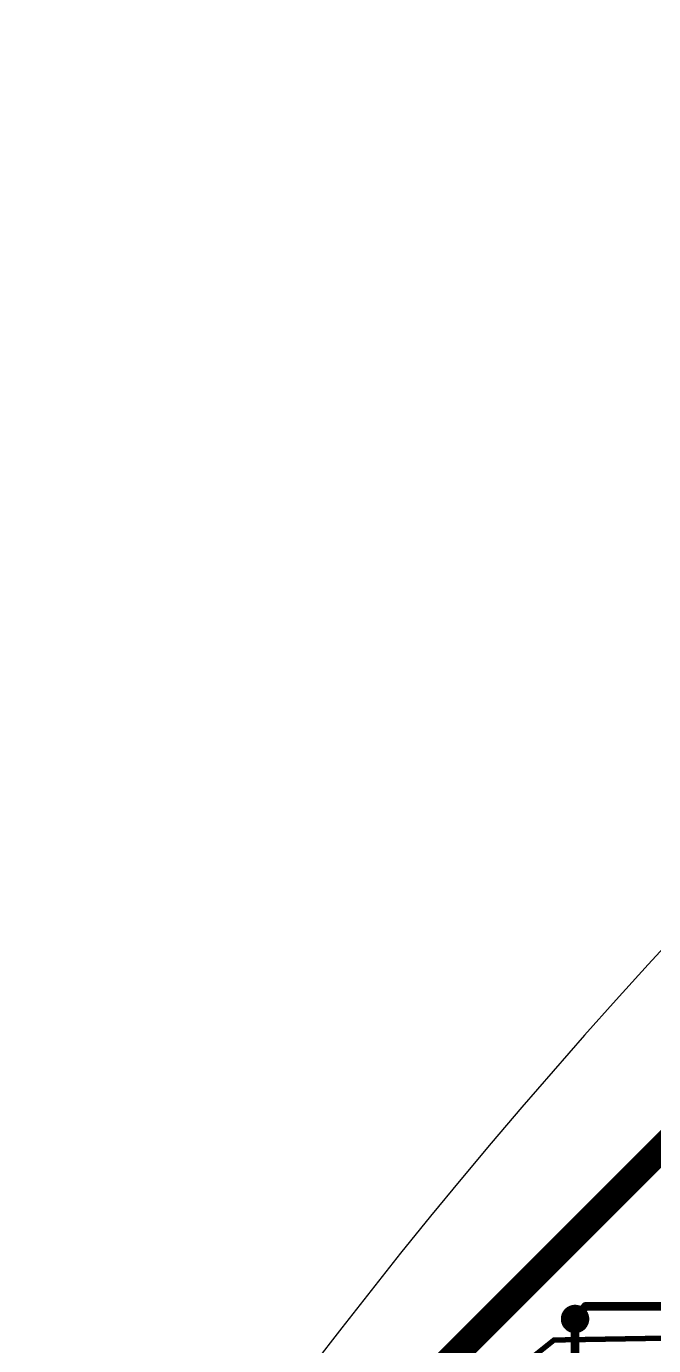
# Model space of a CAD drawing. Extents: x -47 to 149, y 1 to 249.
# Drawn here: x -2.1 to 27.7, y 186.2 to 248.9 of the extents above; entities that cross this region are included whole.
import ezdxf

# ---------------------------------------------------------------- set-up
doc = ezdxf.new("R2010")
doc.units = 0
for name, color, linetype in [('1', 22, 'CONTINUOUS'), ('16', 175, 'CONTINUOUS'), ('18', 82, 'CONTINUOUS'), ('20', 7, 'CONTINUOUS')]:
    doc.layers.add(name, color=color, linetype=linetype)

# ---------------------------------------------------------------- blocks, each defined once
blk = doc.blocks.new('ROUNDV')
at = {"const_width": 0.5}
blk.add_lwpolyline([(0, -0.25, 1), (0, 0.25, 1), (0, -0.25)], format="xyb", dxfattribs=at)

msp = doc.modelspace()

# ---------------------------------------------------------------- linework, layer by layer
at = {"layer": '1', "const_width": 0.4064}
msp.add_lwpolyline([(24, 185.5), (24, 187.5)], dxfattribs=at)
at = {"layer": '1', "const_width": 0.2032}
msp.add_lwpolyline([(24.1016, 187.5, 1), (23.8984, 187.5)], format="xyb", dxfattribs=at)
at = {"layer": '16'}
for points, const_width in [([(16.2, 183.7), (30.1, 197.6)], 1.27), ([(24, 187.5), (24.5, 188.1)], 0.4064), ([(24.5, 188.1), (37, 188.1)], 0.4064), ([(23, 186.5), (21, 184.9)], 0.254), ([(29, 186.6), (23, 186.5)], 0.254)]:
    msp.add_lwpolyline(points, dxfattribs=dict(at, const_width=const_width))
for points, const_width in [([(24.5, 188.2016, 1), (24.5, 187.9984)], 0.2032), ([(24.5781, 188.035, 1), (24.4219, 188.165)], 0.2032), ([(23.9219, 187.565, 1), (24.0781, 187.435)], 0.2032), ([(22.9989, 186.5635, 1), (23.0011, 186.4365)], 0.127), ([(23.0397, 186.4504, 1), (22.9603, 186.5496)], 0.127)]:
    msp.add_lwpolyline(points, format="xyb", dxfattribs=dict(at, const_width=const_width))
at = {"layer": '20'}
for centre, radius, start, end in [((236.4723, 13.3419), 283.1243, 123.6957, 182.4174), ((276.3727, -6.2602), 277.2785, 132.7657, 178.4169)]:
    msp.add_arc(centre, radius, start, end, dxfattribs=at)

# ---------------------------------------------------------------- block references
at = {"layer": '18', "xscale": 1.35, "yscale": 1.35}
msp.add_blockref('ROUNDV', (24, 187.5), dxfattribs=at)
msp.add_blockref('ROUNDV', (24, 187.5), dxfattribs=at)

doc.saveas('drawing.dxf')
